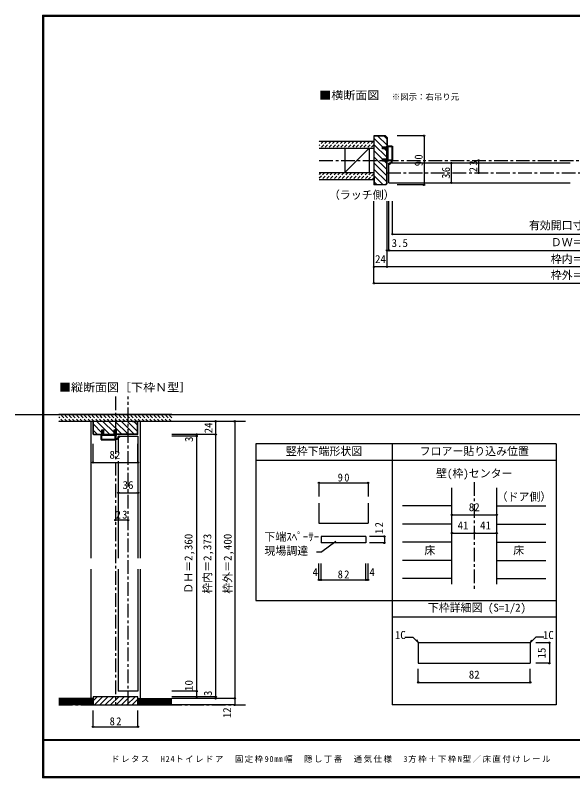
# Model space of a CAD drawing. Units: millimetres at full size, sheet at 1:5, with parts at other scales. Extents: x -1023 to 1027, y -718 to 696.
# Drawn here: x -1023 to -3, y -701 to 696 of the extents above; entities that cross this region are included whole.
import ezdxf
from ezdxf.enums import TextEntityAlignment as Align

# ---------------------------------------------------------------- set-up
doc = ezdxf.new("R2010")
doc.units = ezdxf.units.MM
doc.header["$LTSCALE"] = 5
doc.header["$PDMODE"] = 32
doc.header["$PDSIZE"] = 2.5
doc.linetypes.add('CHAIN1', pattern=[8, 5, -1, 1, -1])
doc.linetypes.add('DASHED1', pattern=[1.8, 1.2, -0.6])
for name, color, linetype in [('0-0_補助線', 7, 'Continuous'), ('0-1_通り芯', 4, 'DASHED1'), ('0-3_仕上げ', 4, 'Continuous'), ('0-4_枠', 3, 'Continuous'), ('0-6_扉', 6, 'Continuous'), ('0-A_文字', 7, 'Continuous'), ('0-B_寸法', 7, 'Continuous'), ('0-C_ハッチ', 4, 'DASHED1'), ('1-4_枠', 3, 'Continuous'), ('1-B_寸法', 4, 'Continuous'), ('F-1_枠', 6, 'Continuous'), ('F-A_文字', 7, 'Continuous')]:
    doc.layers.add(name, color=color, linetype=linetype)
doc.styles.add('ＭＳ ゴシック', font='')
doc.styles.get('ＭＳ ゴシック').set_extended_font_data('MS Gothic')

# ---------------------------------------------------------------- blocks, each defined once
blk = doc.blocks.new('2')
at = {"layer": '0-0_補助線'}
for p, q in [((-9.846, -9.622), (-9.846, 15.078)), ((-8.846, 16.078), (0.354, 16.078)), ((-8.846, 15.878), (0.637, 15.878)), ((-8.446, 14.378), (-8.446, -8.922)), ((-8.146, 14.678), (-1.546, 14.678)), ((-1.246, 14.378), (-1.246, -8.922)), ((0.154, 11.653), (2.154, 11.653)), ((0.154, 11.653), (0.154, -8.497)), ((2.154, 10.953), (2.154, 11.653)), ((3.154, 11.653), (2.512, 10.83)), ((3.154, 11.653), (6.154, 11.653)), ((4.154, 13.753), (4.154, 13.053)), ((5.154, 13.053), (4.512, 13.876)), ((7.154, 13.053), (5.154, 13.053)), ((6.154, 10.953), (6.154, 11.653)), ((7.558, 12.258), (6.516, 10.835)), ((-1.48, -10.622), (-8.846, -10.622)), ((-1.546, -9.222), (-8.146, -9.222)), ((-1.189, -10.85), (-0.732, -12.694)), ((0.354, -12.922), (-0.441, -12.922)), ((0.154, -8.497), (2.154, -8.497)), ((4.154, -9.897), (0.154, -9.897)), ((0.154, -9.897), (0.154, -10.622)), ((0.154, -10.622), (0.645, -12.548)), ((2.154, -7.797), (2.154, -8.497)), ((3.154, -8.497), (2.512, -7.674)), ((3.154, -8.497), (6.154, -8.497)), ((4.154, -10.597), (4.154, -9.897)), ((5.154, -9.897), (4.512, -10.72)), ((7.154, -9.897), (5.154, -9.897)), ((6.154, -7.797), (6.154, -8.497)), ((7.558, -9.101), (6.516, -7.679))]:
    blk.add_line(p, q, dxfattribs=at)
for points in [[(-9.646, 15.078), (-9.646, -9.622), (-9.846, -9.622)], [(4.154, 13.053), (0.154, 13.053), (0.649, 15.723)]]:
    blk.add_lwpolyline(points, dxfattribs=at)
for centre, radius, start, end in [((-8.846, 15.078), 1, 90, 180), ((-8.846, 15.078), 0.8, 90, 180), ((-8.146, 14.378), 0.3, 90, 180), ((-1.546, 14.378), 0.3, 0, 90), ((0.354, 15.778), 0.3, 349.49875, 90), ((2.354, 10.953), 0.2, 180, 322.03043), ((4.354, 13.753), 0.2, 37.96957, 180), ((6.354, 10.953), 0.2, 180, 323.78053), ((7.154, 12.553), 0.5, 323.78053, 90), ((-8.846, -9.622), 1, 180, 270), ((-2.846, -10.72), 6, 179.06153, 259.29815), ((-8.146, -8.922), 0.3, 180, 270), ((-2.846, -10.72), 5.3, 178.93757, 259.29815), ((-1.546, -8.922), 0.3, 270, 0), ((-1.48, -10.922), 0.3, 13.9282, 90), ((-0.441, -12.622), 0.3, 193.9282, 270), ((0.354, -12.622), 0.3, 270, 14.29438), ((2.354, -7.797), 0.2, 37.96957, 180), ((4.354, -10.597), 0.2, 180, 322.03043), ((6.354, -7.797), 0.2, 36.21947, 180), ((7.154, -9.397), 0.5, 270, 36.21947), ((-3.896, -16.272), 0.35, 259.29815, 79.29815)]:
    blk.add_arc(centre, radius, start, end, dxfattribs=at)
blk.add_point((-3.896, -16.622), dxfattribs=at)

msp = doc.modelspace()

# ---------------------------------------------------------------- linework, layer by layer
at = {"layer": '0-0_補助線', "color": 3}
msp.add_line((-377.693, -197.826), (-377.693, -234.786), dxfattribs=at)
at = {"layer": '0-0_補助線'}
for p, q in [((-463.693, -258.695), (-463.693, -270.695)), ((-381.693, -258.695), (-463.693, -258.695)), ((-381.693, -258.695), (-381.693, -270.695)), ((-381.693, -270.695), (-463.693, -270.695)), ((-436.538, -267.9), (-462.338, -287.249)), ((-472.183, -287.249), (-462.338, -287.249))]:
    msp.add_line(p, q, dxfattribs=at)
at = {"layer": '0-0_補助線', "color": 4}
for p, q in [((-347.803, -258.695), (-374.885, -258.695)), ((-347.803, -258.695), (-347.803, -270.695)), ((-347.803, -270.695), (-374.885, -270.695))]:
    msp.add_line(p, q, dxfattribs=at)
at = {"layer": '0-0_補助線', "color": 3}
msp.add_lwpolyline([(-467.693, -197.826), (-467.693, -234.786), (-377.693, -234.786)], dxfattribs=at)
at = {"layer": '0-0_補助線'}
for p in [(-347.803, -258.695), (-347.803, -270.695)]:
    msp.add_point(p, dxfattribs=at)
at = {"layer": '0-1_通り芯', "linetype": 'CHAIN1'}
for p, q in [((-467, 430), (468, 430)), ((-343, 407.007), (344, 407.007)), ((-839.976, -2.5), (-839.976, -567.5)), ((-816.976, -567.5), (-816.976, -2.5)), ((-183.347, -159.5), (-183.347, -356.007)), ((-943.333, -567.5), (-602.119, -567.5))]:
    msp.add_line(p, q, dxfattribs=at)
at = {"layer": '0-1_通り芯', "color": 7, "linetype": 'Continuous'}
msp.add_line((-1023.347, -35.5), (1026.653, -35.5), dxfattribs=at)
at = {"layer": '0-1_通り芯', "color": 2, "linetype": 'Continuous'}
for p, q in [((-736.619, -35.5), (-943.333, -35.5)), ((-736.619, -48), (-943.333, -48))]:
    msp.add_line(p, q, dxfattribs=at)
at = {"layer": '0-1_通り芯'}
for p, q in [((-935.447, -48), (-943.333, -40.114)), ((-928.376, -48), (-940.876, -35.5)), ((-921.305, -48), (-933.805, -35.5)), ((-914.234, -48), (-926.734, -35.5)), ((-907.163, -48), (-919.663, -35.5)), ((-900.092, -48), (-912.592, -35.5)), ((-893.021, -48), (-905.521, -35.5)), ((-885.95, -48), (-898.45, -35.5)), ((-878.879, -48), (-891.379, -35.5)), ((-871.808, -48), (-884.308, -35.5)), ((-864.736, -48), (-877.236, -35.5)), ((-857.665, -48), (-870.165, -35.5)), ((-850.594, -48), (-863.094, -35.5)), ((-843.523, -48), (-856.023, -35.5)), ((-836.452, -48), (-848.952, -35.5)), ((-829.381, -48), (-841.881, -35.5)), ((-822.31, -48), (-834.81, -35.5)), ((-815.239, -48), (-827.739, -35.5)), ((-808.168, -48), (-820.668, -35.5)), ((-801.097, -48), (-813.597, -35.5)), ((-794.026, -48), (-806.526, -35.5)), ((-786.955, -48), (-799.455, -35.5)), ((-779.884, -48), (-792.384, -35.5)), ((-772.813, -48), (-785.313, -35.5)), ((-765.742, -48), (-778.242, -35.5)), ((-758.67, -48), (-771.17, -35.5)), ((-751.599, -48), (-764.099, -35.5)), ((-744.528, -48), (-757.028, -35.5)), ((-737.457, -48), (-749.957, -35.5)), ((-736.619, -41.767), (-742.886, -35.5)), ((-942.518, -48), (-943.333, -47.185))]:
    msp.add_line(p, q, dxfattribs=at)
at = {"layer": '0-3_仕上げ', "color": 2}
for p, q in [((-467, 465), (-367, 465)), ((-467, 452.5), (-367, 452.5)), ((-467, 407.5), (-367, 407.5)), ((-467, 395), (-367, 395))]:
    msp.add_line(p, q, dxfattribs=at)
at = {"layer": '0-3_仕上げ', "color": 7}
msp.add_line((-375.572, 452.5), (-420, 407.5), dxfattribs=at)
at = {"layer": '0-3_仕上げ', "color": 3}
for p, q in [((-420, 452.5), (-420, 407.5)), ((-375.572, 452.5), (-375.572, 407.5))]:
    msp.add_line(p, q, dxfattribs=at)
at = {"layer": '0-3_仕上げ'}
for p, q in [((-224.347, -202.801), (-314.436, -202.801)), ((-142.347, -202.801), (-52.258, -202.801)), ((-224.347, -236.103), (-314.436, -236.103)), ((-142.347, -236.103), (-52.258, -236.103)), ((-224.347, -269.404), (-314.436, -269.404)), ((-142.347, -269.404), (-52.258, -269.404)), ((-224.347, -302.706), (-314.436, -302.706)), ((-142.347, -302.706), (-52.258, -302.706)), ((-224.347, -336.007), (-314.436, -336.007)), ((-142.347, -336.007), (-52.258, -336.007))]:
    msp.add_line(p, q, dxfattribs=at)
at = {"layer": '0-4_枠'}
for p, q in [((-345.828, 475), (-343, 472.172)), ((-346.036, 474.5), (-366.5, 474.5)), ((-366.5, 460), (-366.5, 474.5)), ((-346.036, 474.5), (-343.5, 471.964)), ((-343.5, 471.964), (-343.5, 454.75)), ((-343, 472.172), (-343, 454.75)), ((-366.5, 460), (-367, 460)), ((-351.5, 451.05), (-351.5, 454.75)), ((-351.5, 454.75), (-343, 454.75)), ((-343, 451.05), (-351.5, 451.05)), ((-343.5, 432.45), (-343.5, 451.05)), ((-343, 432.45), (-343, 451.05)), ((-351.5, 428.75), (-351.5, 432.45)), ((-343, 432.45), (-351.5, 432.45)), ((-343, 428.75), (-351.5, 428.75)), ((-343.5, 388.036), (-343.5, 428.75)), ((-343, 387.828), (-343, 428.75)), ((-366.5, 400), (-367, 400)), ((-366.5, 400), (-366.5, 385.5)), ((-346.036, 385.5), (-366.5, 385.5)), ((-343.5, 388.036), (-346.036, 385.5)), ((-880.976, -71.293), (-880.976, -48)), ((-870.976, -48.5), (-880.476, -48.5)), ((-870.976, -48.5), (-870.976, -48)), ((-808.976, -48.5), (-808.976, -48)), ((-808.976, -48.5), (-799.476, -48.5)), ((-798.976, -71.293), (-798.976, -48)), ((-864.726, -72), (-864.726, -63.5)), ((-864.726, -63.5), (-861.026, -63.5)), ((-861.026, -72), (-861.026, -63.5)), ((-842.426, -72), (-842.426, -63.5)), ((-842.426, -63.5), (-838.726, -63.5)), ((-838.726, -63.5), (-838.726, -72)), ((-880.269, -72), (-880.976, -71.293)), ((-880.269, -72), (-864.726, -72)), ((-880.062, -71.5), (-864.726, -71.5)), ((-861.026, -71.5), (-842.426, -71.5)), ((-861.026, -72), (-842.426, -72)), ((-799.89, -71.5), (-838.726, -71.5)), ((-799.683, -72), (-838.726, -72)), ((-799.683, -72), (-798.976, -71.293)), ((-224.347, -346.007), (-224.347, -169.5)), ((-142.347, -346.007), (-142.347, -169.5))]:
    msp.add_line(p, q, dxfattribs=at)
at = {"layer": '0-4_枠', "color": 4}
for p, q in [((-884.976, -48), (-884.976, -298.75)), ((-794.976, -48), (-794.976, -298.75)), ((-884.976, -318.75), (-884.976, -555.5)), ((-794.976, -318.75), (-794.976, -555.5))]:
    msp.add_line(p, q, dxfattribs=at)
at = {"layer": '0-4_枠'}
for points in [[(-345.828, 475), (-367, 475), (-367, 385)], [(-343, 387.828), (-345.828, 385), (-367, 385)], [(-880.062, -71.5), (-880.476, -71.086), (-880.476, -48.5)], [(-799.89, -71.5), (-799.476, -71.086), (-799.476, -48.5)]]:
    msp.add_lwpolyline(points, dxfattribs=at)
at = {"layer": '0-6_扉'}
for p, q in [((-8, 425), (-339.5, 425)), ((-339.5, 389), (-339.5, 425)), ((-339.5, 389), (-8, 389)), ((-834.976, -75), (-834.976, -105.69)), ((-834.976, -75), (-798.976, -75)), ((-798.976, -75), (-798.976, -298.75)), ((-834.976, -120.922), (-834.976, -298.75)), ((-834.976, -318.75), (-834.976, -542.5)), ((-798.976, -318.75), (-798.976, -542.5)), ((-798.976, -542.5), (-834.976, -542.5))]:
    msp.add_line(p, q, dxfattribs=at)
at = {"layer": '0-A_文字', "color": 3}
for p, q in [((-583.347, -89.5), (-583.347, -376.007)), ((-33.347, -89.5), (-583.347, -89.5)), ((-333.347, -89.5), (-333.347, -567.5)), ((-33.347, -89.5), (-33.347, -567.5)), ((-33.347, -119.5), (-583.347, -119.5)), ((-583.347, -376.007), (-33.347, -376.007)), ((-333.347, -406.007), (-33.347, -406.007)), ((-33.347, -567.5), (-333.347, -567.5))]:
    msp.add_line(p, q, dxfattribs=at)
at = {"layer": '0-B_寸法', "color": 4}
for p, q in [((-275.175, 475), (-324.495, 475)), ((-275.175, 475), (-275.175, 385)), ((-225.175, 389), (-225.175, 425)), ((-175.175, 407.007), (-175.175, 430)), ((-275.175, 385), (-324.495, 385)), ((-367, 205), (-367, 355)), ((-343, 235), (-343, 355)), ((-339.5, 265), (-339.5, 355)), ((-333, 295), (-333, 355)), ((-333, 295), (306.9, 295)), ((-343, 265), (344, 265)), ((368, 235), (-367, 235)), ((-621.619, -48), (-736.619, -48)), ((-656.619, -48), (-656.619, -555.5)), ((-621.619, -48), (-621.619, -567.5)), ((-656.619, -72), (-736.619, -72)), ((-691.619, -75), (-736.619, -75)), ((-691.619, -72), (-691.619, -555.5)), ((-880.976, -123.422), (-880.976, -88.9)), ((-798.976, -123.422), (-798.976, -88.9)), ((-880.976, -123.422), (-798.976, -123.422)), ((-467.693, -160.894), (-377.693, -160.894)), ((-467.693, -160.894), (-467.693, -185.894)), ((-377.693, -160.894), (-377.693, -185.894)), ((-834.976, -178.882), (-798.976, -178.882)), ((-224.347, -219.452), (-142.347, -219.452)), ((-816.976, -228.882), (-839.976, -228.882)), ((-224.347, -252.753), (-142.347, -252.753)), ((-467.693, -338.343), (-467.693, -308.335)), ((-463.693, -338.343), (-463.693, -308.335)), ((-381.693, -338.343), (-381.693, -308.335)), ((-377.693, -338.343), (-377.693, -308.335)), ((-467.693, -338.343), (-463.693, -338.343)), ((-463.693, -338.343), (-381.693, -338.343)), ((-381.693, -338.343), (-377.693, -338.343)), ((-691.619, -542.5), (-736.619, -542.5)), ((-880.976, -559.992), (-873.484, -552.5)), ((-878.584, -567.5), (-863.584, -552.5)), ((-868.685, -567.5), (-853.685, -552.5)), ((-858.785, -567.5), (-843.785, -552.5)), ((-848.886, -567.5), (-833.886, -552.5)), ((-838.986, -567.5), (-823.986, -552.5)), ((-829.087, -567.5), (-814.087, -552.5)), ((-819.187, -567.5), (-804.187, -552.5)), ((-809.288, -567.5), (-798.976, -557.188)), ((-656.619, -552.5), (-736.619, -552.5)), ((-621.619, -555.5), (-736.619, -555.5)), ((-799.388, -567.5), (-798.976, -567.088)), ((-621.619, -567.5), (-736.619, -567.5)), ((-880.976, -607.5), (-880.976, -577.5)), ((-798.976, -607.5), (-798.976, -577.5)), ((-880.976, -607.5), (-798.976, -607.5))]:
    msp.add_line(p, q, dxfattribs=at)
at = {"layer": '0-B_寸法', "color": 4, "linetype": 'CHAIN1'}
msp.add_line((-602.119, -48), (-943.333, -48), dxfattribs=at)
at = {"layer": '0-B_寸法', "color": 2}
for p, q in [((-880.976, -555.5), (-943.333, -555.5)), ((-880.976, -567.5), (-880.976, -555.5)), ((-798.976, -567.5), (-798.976, -555.5)), ((-798.976, -555.5), (-736.619, -555.5)), ((-880.976, -567.5), (-943.333, -567.5)), ((-798.976, -567.5), (-736.619, -567.5))]:
    msp.add_line(p, q, dxfattribs=at)
at = {"layer": '0-B_寸法'}
for p, q in [((-880.976, -557), (-943.333, -557)), ((-880.976, -558.5), (-943.333, -558.5)), ((-798.976, -557), (-736.619, -557)), ((-798.976, -558.5), (-736.619, -558.5)), ((-880.976, -560), (-943.333, -560)), ((-880.976, -561.5), (-943.333, -561.5)), ((-880.976, -563), (-943.333, -563)), ((-880.976, -564.5), (-943.333, -564.5)), ((-880.976, -566), (-943.333, -566)), ((-798.976, -560), (-736.619, -560)), ((-798.976, -561.5), (-736.619, -561.5)), ((-798.976, -563), (-736.619, -563)), ((-798.976, -564.5), (-736.619, -564.5)), ((-798.976, -566), (-736.619, -566))]:
    msp.add_line(p, q, dxfattribs=at)
at = {"layer": '0-B_寸法', "color": 4}
msp.add_lwpolyline([(-367, 205), (368, 205), (368, 355)], dxfattribs=at)
at = {"layer": '0-B_寸法', "color": 3}
msp.add_lwpolyline([(-880.976, -567.5), (-798.976, -567.5), (-798.976, -552.5), (-880.976, -552.5)], close=True, dxfattribs=at)
at = {"layer": '0-B_寸法'}
for p in [(-275.175, 475), (-225.175, 425), (-175.175, 430), (-175.175, 407.007), (-275.175, 385), (-225.175, 389), (-333, 295), (-343, 265), (-339.5, 265), (-367, 235), (-343, 235), (-367, 205), (-656.619, -48), (-621.619, -48), (-691.619, -72), (-691.619, -75), (-656.619, -72), (-880.976, -123.422), (-798.976, -123.422), (-467.693, -160.894), (-377.693, -160.894), (-834.976, -178.882), (-798.976, -178.882), (-224.347, -219.452), (-142.347, -219.452), (-839.976, -228.882), (-816.976, -228.882), (-224.347, -252.753), (-183.347, -252.753), (-142.347, -252.753), (-467.693, -338.343), (-463.693, -338.343), (-381.693, -338.343), (-377.693, -338.343), (-691.619, -542.5), (-691.619, -552.5), (-656.619, -552.5), (-656.619, -555.5), (-621.619, -555.5), (-621.619, -567.5), (-880.976, -607.5), (-798.976, -607.5)]:
    msp.add_point(p, dxfattribs=at)
at = {"layer": '0-C_ハッチ'}
for p, q in [((-459.531, 465), (-467, 457.531)), ((-466.602, 465), (-467, 464.602)), ((-452.46, 465), (-464.96, 452.5)), ((-445.389, 465), (-457.889, 452.5)), ((-438.318, 465), (-450.818, 452.5)), ((-431.247, 465), (-443.747, 452.5)), ((-424.176, 465), (-436.676, 452.5)), ((-417.105, 465), (-429.605, 452.5)), ((-410.034, 465), (-422.534, 452.5)), ((-402.963, 465), (-415.463, 452.5)), ((-395.892, 465), (-408.392, 452.5)), ((-388.821, 465), (-401.321, 452.5)), ((-381.749, 465), (-394.249, 452.5)), ((-374.678, 465), (-387.178, 452.5)), ((-367.607, 465), (-380.107, 452.5)), ((-367, 458.536), (-372.799, 452.737)), ((-456.823, 407.5), (-467, 397.323)), ((-463.894, 407.5), (-467, 404.394)), ((-449.752, 407.5), (-462.252, 395)), ((-442.681, 407.5), (-455.181, 395)), ((-435.61, 407.5), (-448.11, 395)), ((-428.539, 407.5), (-441.039, 395)), ((-421.468, 407.5), (-433.968, 395)), ((-414.397, 407.5), (-426.897, 395)), ((-407.326, 407.5), (-419.826, 395)), ((-400.255, 407.5), (-412.755, 395)), ((-393.183, 407.5), (-405.683, 395)), ((-386.112, 407.5), (-398.612, 395)), ((-379.041, 407.5), (-391.541, 395)), ((-371.97, 407.5), (-384.47, 395)), ((-367, 405.399), (-377.399, 395)), ((-367, 398.328), (-370.328, 395))]:
    msp.add_line(p, q, dxfattribs=at)
at = {"layer": '0-C_ハッチ', "linetype": 'Continuous'}
for p, q in [((-366.5, 469.97), (-351.279, 454.75)), ((-359.716, 474.5), (-343.5, 458.284)), ((-348.402, 474.5), (-343.5, 469.598)), ((-367, 459.157), (-343.5, 435.657)), ((-367, 447.842), (-351.5, 432.343)), ((-347.579, 451.05), (-343.5, 446.97)), ((-367, 436.529), (-343.5, 413.029)), ((-367, 425.216), (-343.5, 401.716)), ((-347.907, 428.75), (-343.5, 424.343)), ((-367, 413.902), (-343.5, 390.402)), ((-367, 402.588), (-349.912, 385.5)), ((-366.5, 390.775), (-361.225, 385.5)), ((-880.476, -53.284), (-864.726, -69.034)), ((-873.947, -48.5), (-850.947, -71.5)), ((-863.133, -48), (-842.426, -68.707)), ((-851.819, -48), (-828.319, -71.5)), ((-840.505, -48), (-817.005, -71.5)), ((-829.192, -48), (-805.692, -71.5)), ((-817.878, -48), (-799.476, -66.402)), ((-806.064, -48.5), (-799.476, -55.088)), ((-880.476, -64.598), (-873.574, -71.5))]:
    msp.add_line(p, q, dxfattribs=at)
at = {"layer": '1-4_枠'}
for p, q in [((-285.14, -453.601), (-285.847, -454.308)), ((-285.847, -454.308), (-285.847, -491.101)), ((-81.554, -453.601), (-285.14, -453.601)), ((-81.554, -453.601), (-80.847, -454.308)), ((-80.847, -454.308), (-80.847, -491.101)), ((-285.847, -491.101), (-80.847, -491.101))]:
    msp.add_line(p, q, dxfattribs=at)
at = {"layer": '1-B_寸法'}
for p, q in [((-310.653, -443.601), (-295.847, -443.601)), ((-285.493, -453.955), (-295.847, -443.601)), ((-81.201, -453.955), (-70.847, -443.601)), ((-56.041, -443.601), (-70.847, -443.601)), ((-285.493, -453.955), (-288.765, -448.287)), ((-81.201, -453.955), (-77.929, -448.287)), ((-45.847, -453.601), (-70.847, -453.601)), ((-45.847, -453.601), (-45.847, -491.101)), ((-285.847, -526.101), (-285.847, -501.101)), ((-80.847, -526.101), (-80.847, -501.101)), ((-45.847, -491.101), (-70.847, -491.101)), ((-285.847, -526.101), (-80.847, -526.101))]:
    msp.add_line(p, q, dxfattribs=at)
at = {"layer": '1-B_寸法', "color": 7}
for p in [(-45.847, -453.601), (-45.847, -491.101), (-285.847, -526.101), (-80.847, -526.101)]:
    msp.add_point(p, dxfattribs=at)
at = {"layer": 'F-1_枠'}
for p, q in [((-973.347, 695.833), (-973.347, -700.833)), ((-973.347, 695.833), (976.653, 695.833)), ((-973.347, 695), (976.653, 695)), ((-973.347, 694.167), (976.653, 694.167)), ((-972.514, 695.833), (-972.514, -700.833)), ((-971.68, 695.833), (-971.68, -700.833)), ((976.653, -631.667), (-973.347, -631.667)), ((976.653, -632.5), (-973.347, -632.5)), ((976.653, -699.167), (-973.347, -699.167)), ((976.653, -700), (-973.347, -700)), ((976.653, -700.833), (-973.347, -700.833))]:
    msp.add_line(p, q, dxfattribs=at)

# ---------------------------------------------------------------- block references
at = {"layer": '0-0_補助線', "xscale": -1}
msp.add_blockref('2', (-342.846, 440.172), dxfattribs=at)
at = {"layer": '0-0_補助線', "rotation": 90}
msp.add_blockref('2', (-850.148, -72.154), dxfattribs=at)

# ---------------------------------------------------------------- texts
at = {"layer": '0-0_補助線', "style": 'ＭＳ ゴシック'}
for s, p in [('下端ｽﾍﾟｰｻｰ', (-567.274, -271.298)), ('現場調達', (-567.274, -296.893))]:
    msp.add_text(s, height=14.66, dxfattribs=at).set_placement(p, align=Align.BOTTOM_LEFT)
at = {"layer": '0-0_補助線', "insert": (-350.303, -254.122), "char_height": 14.66, "attachment_point": 7, "rotation": 90, "style": 'ＭＳ ゴシック'}
msp.add_mtext('\\T1.27;\\W0.95;12', dxfattribs=at)
at = {"layer": '0-A_文字', "style": 'ＭＳ ゴシック', "width": 1.1}
for s, p in [('■横断面図', (-467, 537.5)), ('■縦断面図［下枠Ｎ型］', (-943.333, 2.5))]:
    msp.add_text(s, height=14.66, dxfattribs=at).set_placement(p, align=Align.BOTTOM_LEFT)
at = {"layer": '0-A_文字', "style": 'ＭＳ ゴシック'}
for s, height, p in [('※図示：右吊り元', 11, (-334.271, 537.5)), ('（ラッチ側）', 14.66, (-449.25, 355)), ('竪枠下端形状図', 14.66, (-528.347, -114.5)), ('フロアー貼り込み位置', 14.66, (-283.347, -114.5)), ('壁(枠)センター', 14.66, (-253.347, -155.091)), ('（ドア側）', 14.66, (-142.453, -197.835)), ('床', 14.66, (-274.597, -296.055)), ('床', 14.66, (-112.097, -296.055)), ('下枠詳細図 (S=1/2)', 14.66, (-268.347, -401.007))]:
    msp.add_text(s, height=height, dxfattribs=at).set_placement(p, align=Align.BOTTOM_LEFT)
at = {"layer": '0-B_寸法', "style": 'ＭＳ ゴシック'}
for s, p in [('有効開口寸法＝559', (-83.347, 299.235)), ('3.5', (-334.649, 266.878)), ('ＤＷ＝599', (-43.347, 268.374)), ('24', (-365, 237.5)), ('枠内＝606', (-43.347, 237.5)), ('枠外＝654', (-43.347, 208.043)), ('82', (-850.976, -120.922)), ('36', (-826.976, -176.382)), ('82', (-193.347, -216.952)), ('41', (-213.847, -250.253)), ('41', (-172.847, -250.253)), ('4', (-479.332, -335.843)), ('4', (-375.209, -335.843))]:
    msp.add_text(s, height=14.66, dxfattribs=at).set_placement(p, align=Align.BOTTOM_LEFT)
for s, p in [('24', (-658.109, -70)), ('3', (-693.782, -85.885)), ('ＤＨ＝2,360', (-694.664, -363.75)), ('枠内＝2,373', (-660.139, -363.75)), ('枠外＝2,400', (-622.962, -363.75)), ('10', (-694.119, -541.875)), ('3', (-659.119, -551.25)), ('12', (-624.119, -591.769))]:
    msp.add_text(s, height=14.66, rotation=90, dxfattribs=at).set_placement(p, align=Align.BOTTOM_LEFT)
at = {"layer": '0-B_寸法', "char_height": 14.66, "attachment_point": 7, "rotation": 90, "style": 'ＭＳ ゴシック'}
for s, insert in [('\\T1.27;\\W0.95;90', (-277.675, 419.375)), ('\\T1.27;\\W0.95;23', (-177.675, 408.378)), ('\\T1.27;\\W0.95;36', (-227.675, 396.375))]:
    msp.add_mtext(s, dxfattribs=dict(at, insert=insert))
at = {"layer": '0-B_寸法', "char_height": 14.66, "attachment_point": 7, "style": 'ＭＳ ゴシック'}
for s, insert in [('\\T1.27;\\W0.95;90', (-433.318, -158.394)), ('\\T1.27;\\W0.95;23', (-839.601, -226.382)), ('\\T1.27;\\W0.95;82', (-433.318, -335.843)), ('\\T1.27;\\W0.95;82', (-850.601, -605))]:
    msp.add_mtext(s, dxfattribs=dict(at, insert=insert))
at = {"layer": '1-B_寸法', "color": 7, "style": 'ＭＳ ゴシック'}
for s, p in [('1C', (-328.778, -451.101)), ('1C', (-57.916, -451.101)), ('82', (-193.347, -523.601))]:
    msp.add_text(s, height=14.66, dxfattribs=at).set_placement(p, align=Align.BOTTOM_LEFT)
msp.add_text('15', height=14.66, rotation=90, dxfattribs=at).set_placement((-48.347, -482.351), align=Align.BOTTOM_LEFT)
at = {"layer": 'F-A_文字', "insert": (-847.938, -673.333), "char_height": 11, "attachment_point": 7, "style": 'ＭＳ ゴシック'}
msp.add_mtext('\\T1.18;ドレタス\u3000H24トイレドア\u3000固定枠90㎜幅\u3000隠し丁番\u3000通気仕様\u30003方枠＋下枠N型／床直付けレール', dxfattribs=at)

doc.saveas('drawing.dxf')
